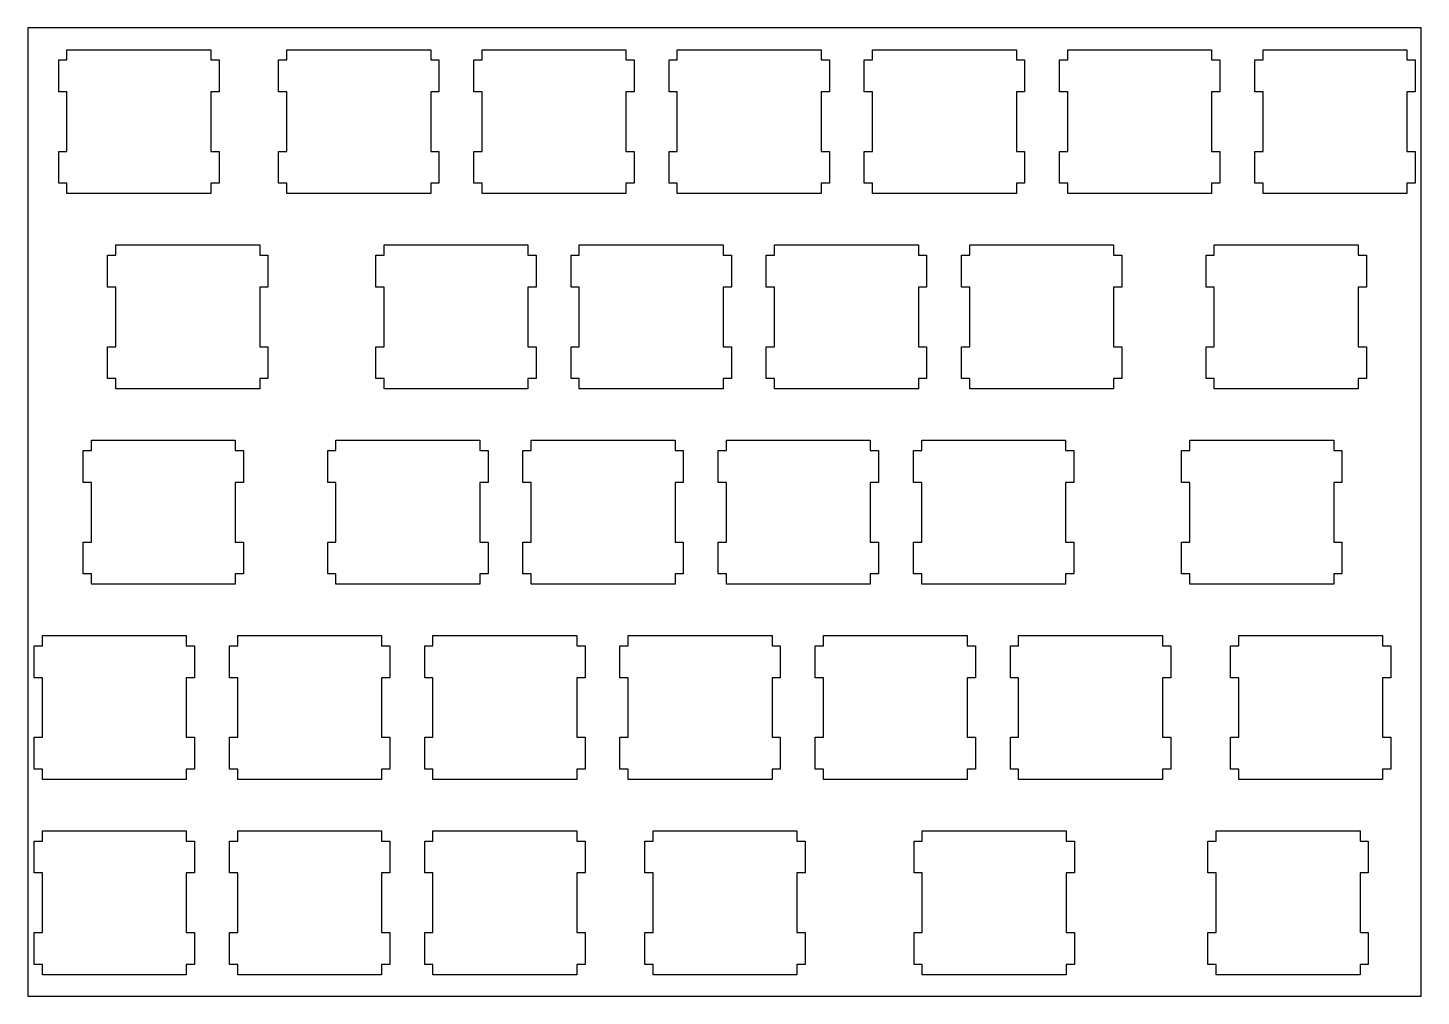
# Model space of a CAD drawing. Header units: millimetres. Extents: x 1 to 137, y 1 to 95.
import ezdxf

# ---------------------------------------------------------------- set-up
doc = ezdxf.new("R2010")
doc.units = ezdxf.units.MM
doc.layers.get('0').update_dxf_attribs({"linetype": 'CONTINUOUS'})

msp = doc.modelspace()

# ---------------------------------------------------------------- linework, layer by layer
for points in [[(136.78939, 0.53833), (136.78939, 94.73833), (1.19939, 94.73833), (1.19939, 0.53833)], [(19.0004, 78.6183), (5.00091, 78.6183), (5.00091, 79.6174), (4.20028, 79.6174), (4.20028, 82.7179), (5.00091, 82.7179), (5.00091, 88.518), (4.20028, 88.518), (4.20028, 91.6175), (5.00091, 91.6175), (5.00091, 92.6176), (19.0004, 92.6176), (19.0004, 91.6175), (19.801, 91.6175), (19.801, 88.518), (19.0004, 88.518), (19.0004, 82.7179), (19.801, 82.7179), (19.801, 79.6174), (19.0004, 79.6174)], [(26.4012, 88.518), (25.6005, 88.518), (25.6005, 91.6175), (26.4012, 91.6175), (26.4012, 92.6176), (40.4005, 92.6176), (40.4005, 91.6175), (41.2013, 91.6175), (41.2013, 88.518), (40.4005, 88.518), (40.4005, 82.7179), (41.2013, 82.7179), (41.2013, 79.6174), (40.4005, 79.6174), (40.4005, 78.6183), (26.4012, 78.6183), (26.4012, 79.6174), (25.6005, 79.6174), (25.6005, 82.7179), (26.4012, 82.7179)], [(59.4005, 88.518), (59.4005, 82.7179), (60.2013, 82.7179), (60.2013, 79.6174), (59.4005, 79.6174), (59.4005, 78.6183), (45.4012, 78.6183), (45.4012, 79.6174), (44.6004, 79.6174), (44.6004, 82.7179), (45.4012, 82.7179), (45.4012, 88.518), (44.6004, 88.518), (44.6004, 91.6175), (45.4012, 91.6175), (45.4012, 92.6176), (59.4005, 92.6176), (59.4005, 91.6175), (60.2013, 91.6175), (60.2013, 88.518)], [(63.6004, 88.518), (63.6004, 91.6175), (64.4012, 91.6175), (64.4012, 92.6176), (78.4005, 92.6176), (78.4005, 91.6175), (79.2013, 91.6175), (79.2013, 88.518), (78.4005, 88.518), (78.4005, 82.7179), (79.2013, 82.7179), (79.2013, 79.6174), (78.4005, 79.6174), (78.4005, 78.6183), (64.4012, 78.6183), (64.4012, 79.6174), (63.6004, 79.6174), (63.6004, 82.7179), (64.4012, 82.7179), (64.4012, 88.518)], [(97.4005, 79.6174), (97.4005, 78.6183), (83.4012, 78.6183), (83.4012, 79.6174), (82.6004, 79.6174), (82.6004, 82.7179), (83.4012, 82.7179), (83.4012, 88.518), (82.6004, 88.518), (82.6004, 91.6175), (83.4012, 91.6175), (83.4012, 92.6176), (97.4005, 92.6176), (97.4005, 91.6175), (98.2013, 91.6175), (98.2013, 88.518), (97.4005, 88.518), (97.4005, 82.7179), (98.2013, 82.7179), (98.2013, 79.6174)], [(117.201, 82.7179), (117.201, 79.6174), (116.401, 79.6174), (116.401, 78.6183), (102.401, 78.6183), (102.401, 79.6174), (101.6, 79.6174), (101.6, 82.7179), (102.401, 82.7179), (102.401, 88.518), (101.6, 88.518), (101.6, 91.6175), (102.401, 91.6175), (102.401, 92.6176), (116.401, 92.6176), (116.401, 91.6175), (117.201, 91.6175), (117.201, 88.518), (116.401, 88.518), (116.401, 82.7179)], [(121.401, 92.6176), (135.401, 92.6176), (135.401, 91.6175), (136.201, 91.6175), (136.201, 88.518), (135.401, 88.518), (135.401, 82.7179), (136.201, 82.7179), (136.201, 79.6174), (135.401, 79.6174), (135.401, 78.6183), (121.401, 78.6183), (121.401, 79.6174), (120.6, 79.6174), (120.6, 82.7179), (121.401, 82.7179), (121.401, 88.518), (120.6, 88.518), (120.6, 91.6175), (121.401, 91.6175)], [(9.76341, 60.6174), (8.96278, 60.6174), (8.96278, 63.7179), (9.76341, 63.7179), (9.76341, 69.518), (8.96278, 69.518), (8.96278, 72.6175), (9.76341, 72.6175), (9.76341, 73.6176), (23.7629, 73.6176), (23.7629, 72.6175), (24.5622, 72.6175), (24.5622, 69.518), (23.7629, 69.518), (23.7629, 63.7179), (24.5622, 63.7179), (24.5622, 60.6174), (23.7629, 60.6174), (23.7629, 59.6183), (9.76341, 59.6183)], [(35.8632, 69.518), (35.0625, 69.518), (35.0625, 72.6175), (35.8632, 72.6175), (35.8632, 73.6176), (49.8625, 73.6176), (49.8625, 72.6175), (50.6633, 72.6175), (50.6633, 69.518), (49.8625, 69.518), (49.8625, 63.7179), (50.6633, 63.7179), (50.6633, 60.6174), (49.8625, 60.6174), (49.8625, 59.6183), (35.8632, 59.6183), (35.8632, 60.6174), (35.0625, 60.6174), (35.0625, 63.7179), (35.8632, 63.7179)], [(69.6633, 72.6175), (69.6633, 69.518), (68.8625, 69.518), (68.8625, 63.7179), (69.6633, 63.7179), (69.6633, 60.6174), (68.8625, 60.6174), (68.8625, 59.6183), (54.8632, 59.6183), (54.8632, 60.6174), (54.0624, 60.6174), (54.0624, 63.7179), (54.8632, 63.7179), (54.8632, 69.518), (54.0624, 69.518), (54.0624, 72.6175), (54.8632, 72.6175), (54.8632, 73.6176), (68.8625, 73.6176), (68.8625, 72.6175)], [(87.8625, 63.7179), (88.6633, 63.7179), (88.6633, 60.6174), (87.8625, 60.6174), (87.8625, 59.6183), (73.8632, 59.6183), (73.8632, 60.6174), (73.0624, 60.6174), (73.0624, 63.7179), (73.8632, 63.7179), (73.8632, 69.518), (73.0624, 69.518), (73.0624, 72.6175), (73.8632, 72.6175), (73.8632, 73.6176), (87.8625, 73.6176), (87.8625, 72.6175), (88.6633, 72.6175), (88.6633, 69.518), (87.8625, 69.518)], [(107.663, 60.6174), (106.863, 60.6174), (106.863, 59.6183), (92.8632, 59.6183), (92.8632, 60.6174), (92.0624, 60.6174), (92.0624, 63.7179), (92.8632, 63.7179), (92.8632, 69.518), (92.0624, 69.518), (92.0624, 72.6175), (92.8632, 72.6175), (92.8632, 73.6176), (106.863, 73.6176), (106.863, 72.6175), (107.663, 72.6175), (107.663, 69.518), (106.863, 69.518), (106.863, 63.7179), (107.663, 63.7179)], [(131.464, 60.6174), (130.663, 60.6174), (130.663, 59.6183), (116.662, 59.6183), (116.662, 60.6174), (115.863, 60.6174), (115.863, 63.7179), (116.662, 63.7179), (116.662, 69.518), (115.863, 69.518), (115.863, 72.6175), (116.662, 72.6175), (116.662, 73.6176), (130.663, 73.6176), (130.663, 72.6175), (131.464, 72.6175), (131.464, 69.518), (130.663, 69.518), (130.663, 63.7179), (131.464, 63.7179)], [(22.1823, 50.518), (21.3817, 50.518), (21.3817, 44.7179), (22.1823, 44.7179), (22.1823, 41.6174), (21.3817, 41.6174), (21.3817, 40.6183), (7.38216, 40.6183), (7.38216, 41.6174), (6.58153, 41.6174), (6.58153, 44.7179), (7.38216, 44.7179), (7.38216, 50.518), (6.58153, 50.518), (6.58153, 53.6175), (7.38216, 53.6175), (7.38216, 54.6176), (21.3817, 54.6176), (21.3817, 53.6175), (22.1823, 53.6175)], [(45.9828, 50.518), (45.182, 50.518), (45.182, 44.7179), (45.9828, 44.7179), (45.9828, 41.6174), (45.182, 41.6174), (45.182, 40.6183), (31.1827, 40.6183), (31.1827, 41.6174), (30.3834, 41.6174), (30.3834, 44.7179), (31.1827, 44.7179), (31.1827, 50.518), (30.3834, 50.518), (30.3834, 53.6175), (31.1827, 53.6175), (31.1827, 54.6176), (45.182, 54.6176), (45.182, 53.6175), (45.9828, 53.6175)], [(49.3833, 50.518), (49.3833, 53.6175), (50.1827, 53.6175), (50.1827, 54.6176), (64.182, 54.6176), (64.182, 53.6175), (64.9828, 53.6175), (64.9828, 50.518), (64.182, 50.518), (64.182, 44.7179), (64.9828, 44.7179), (64.9828, 41.6174), (64.182, 41.6174), (64.182, 40.6183), (50.1827, 40.6183), (50.1827, 41.6174), (49.3833, 41.6174), (49.3833, 44.7179), (50.1827, 44.7179), (50.1827, 50.518)], [(83.9828, 41.6174), (83.182, 41.6174), (83.182, 40.6183), (69.1827, 40.6183), (69.1827, 41.6174), (68.3833, 41.6174), (68.3833, 44.7179), (69.1827, 44.7179), (69.1827, 50.518), (68.3833, 50.518), (68.3833, 53.6175), (69.1827, 53.6175), (69.1827, 54.6176), (83.182, 54.6176), (83.182, 53.6175), (83.9828, 53.6175), (83.9828, 50.518), (83.182, 50.518), (83.182, 44.7179), (83.9828, 44.7179)], [(88.1827, 54.6176), (102.182, 54.6176), (102.182, 53.6175), (102.983, 53.6175), (102.983, 50.518), (102.182, 50.518), (102.182, 44.7179), (102.983, 44.7179), (102.983, 41.6174), (102.182, 41.6174), (102.182, 40.6183), (88.1827, 40.6183), (88.1827, 41.6174), (87.3833, 41.6174), (87.3833, 44.7179), (88.1827, 44.7179), (88.1827, 50.518), (87.3833, 50.518), (87.3833, 53.6175), (88.1827, 53.6175)], [(113.482, 41.6174), (113.482, 44.7179), (114.282, 44.7179), (114.282, 50.518), (113.482, 50.518), (113.482, 53.6175), (114.282, 53.6175), (114.282, 54.6176), (128.282, 54.6176), (128.282, 53.6175), (129.081, 53.6175), (129.081, 50.518), (128.282, 50.518), (128.282, 44.7179), (129.081, 44.7179), (129.081, 41.6174), (128.282, 41.6174), (128.282, 40.6183), (114.282, 40.6183), (114.282, 41.6174)], [(16.6192, 25.7179), (17.4198, 25.7179), (17.4198, 22.6173), (16.6192, 22.6173), (16.6192, 21.6183), (2.61965, 21.6183), (2.61965, 22.6173), (1.82039, 22.6173), (1.82039, 25.7179), (2.61965, 25.7179), (2.61965, 31.5181), (1.82039, 31.5181), (1.82039, 34.6173), (2.61965, 34.6173), (2.61965, 35.6176), (16.6192, 35.6176), (16.6192, 34.6173), (17.4198, 34.6173), (17.4198, 31.5181), (16.6192, 31.5181)], [(36.4198, 34.6173), (36.4198, 31.5181), (35.619, 31.5181), (35.619, 25.7179), (36.4198, 25.7179), (36.4198, 22.6173), (35.619, 22.6173), (35.619, 21.6183), (21.6197, 21.6183), (21.6197, 22.6173), (20.8204, 22.6173), (20.8204, 25.7179), (21.6197, 25.7179), (21.6197, 31.5181), (20.8204, 31.5181), (20.8204, 34.6173), (21.6197, 34.6173), (21.6197, 35.6176), (35.619, 35.6176), (35.619, 34.6173)], [(55.4198, 31.5181), (54.619, 31.5181), (54.619, 25.7179), (55.4198, 25.7179), (55.4198, 22.6173), (54.619, 22.6173), (54.619, 21.6183), (40.6197, 21.6183), (40.6197, 22.6173), (39.8203, 22.6173), (39.8203, 25.7179), (40.6197, 25.7179), (40.6197, 31.5181), (39.8203, 31.5181), (39.8203, 34.6173), (40.6197, 34.6173), (40.6197, 35.6176), (54.619, 35.6176), (54.619, 34.6173), (55.4198, 34.6173)], [(73.619, 22.6173), (73.619, 21.6183), (59.6197, 21.6183), (59.6197, 22.6173), (58.8203, 22.6173), (58.8203, 25.7179), (59.6197, 25.7179), (59.6197, 31.5181), (58.8203, 31.5181), (58.8203, 34.6173), (59.6197, 34.6173), (59.6197, 35.6176), (73.619, 35.6176), (73.619, 34.6173), (74.4198, 34.6173), (74.4198, 31.5181), (73.619, 31.5181), (73.619, 25.7179), (74.4198, 25.7179), (74.4198, 22.6173)], [(92.619, 35.6176), (92.619, 34.6173), (93.4184, 34.6173), (93.4184, 31.5181), (92.619, 31.5181), (92.619, 25.7179), (93.4184, 25.7179), (93.4184, 22.6173), (92.619, 22.6173), (92.619, 21.6183), (78.6197, 21.6183), (78.6197, 22.6173), (77.8203, 22.6173), (77.8203, 25.7179), (78.6197, 25.7179), (78.6197, 31.5181), (77.8203, 31.5181), (77.8203, 34.6173), (78.6197, 34.6173), (78.6197, 35.6176)], [(96.8203, 22.6173), (96.8203, 25.7179), (97.6183, 25.7179), (97.6183, 31.5181), (96.8203, 31.5181), (96.8203, 34.6173), (97.6183, 34.6173), (97.6183, 35.6176), (111.619, 35.6176), (111.619, 34.6173), (112.418, 34.6173), (112.418, 31.5181), (111.619, 31.5181), (111.619, 25.7179), (112.418, 25.7179), (112.418, 22.6173), (111.619, 22.6173), (111.619, 21.6183), (97.6183, 21.6183), (97.6183, 22.6173)], [(133.845, 31.5181), (133.044, 31.5181), (133.044, 25.7179), (133.845, 25.7179), (133.845, 22.6173), (133.044, 22.6173), (133.044, 21.6183), (119.045, 21.6183), (119.045, 22.6173), (118.244, 22.6173), (118.244, 25.7179), (119.045, 25.7179), (119.045, 31.5181), (118.244, 31.5181), (118.244, 34.6173), (119.045, 34.6173), (119.045, 35.6176), (133.044, 35.6176), (133.044, 34.6173), (133.845, 34.6173)], [(2.61965, 3.61735), (1.82039, 3.61735), (1.82039, 6.71795), (2.61965, 6.71795), (2.61965, 12.5181), (1.82039, 12.5181), (1.82039, 15.6173), (2.61965, 15.6173), (2.61965, 16.6178), (16.6192, 16.6178), (16.6192, 15.6173), (17.4198, 15.6173), (17.4198, 12.5181), (16.6192, 12.5181), (16.6192, 6.71795), (17.4198, 6.71795), (17.4198, 3.61735), (16.6192, 3.61735), (16.6192, 2.61827), (2.61965, 2.61827)], [(21.6197, 15.6173), (21.6197, 16.6178), (35.619, 16.6178), (35.619, 15.6173), (36.4198, 15.6173), (36.4198, 12.5181), (35.619, 12.5181), (35.619, 6.71795), (36.4198, 6.71795), (36.4198, 3.61735), (35.619, 3.61735), (35.619, 2.61827), (21.6197, 2.61827), (21.6197, 3.61735), (20.8204, 3.61735), (20.8204, 6.71795), (21.6197, 6.71795), (21.6197, 12.5181), (20.8204, 12.5181), (20.8204, 15.6173)], [(40.6197, 3.61735), (39.8203, 3.61735), (39.8203, 6.71795), (40.6197, 6.71795), (40.6197, 12.5181), (39.8203, 12.5181), (39.8203, 15.6173), (40.6197, 15.6173), (40.6197, 16.6178), (54.619, 16.6178), (54.619, 15.6173), (55.4198, 15.6173), (55.4198, 12.5181), (54.619, 12.5181), (54.619, 6.71795), (55.4198, 6.71795), (55.4198, 3.61735), (54.619, 3.61735), (54.619, 2.61827), (40.6197, 2.61827)], [(76.8451, 3.61735), (76.0443, 3.61735), (76.0443, 2.61827), (62.045, 2.61827), (62.045, 3.61735), (61.2442, 3.61735), (61.2442, 6.71795), (62.045, 6.71795), (62.045, 12.5181), (61.2442, 12.5181), (61.2442, 15.6173), (62.045, 15.6173), (62.045, 16.6178), (76.0443, 16.6178), (76.0443, 15.6173), (76.8451, 15.6173), (76.8451, 12.5181), (76.0443, 12.5181), (76.0443, 6.71795), (76.8451, 6.71795)], [(88.2447, 15.6173), (88.2447, 16.6178), (102.244, 16.6178), (102.244, 15.6173), (103.045, 15.6173), (103.045, 12.5181), (102.244, 12.5181), (102.244, 6.71795), (103.045, 6.71795), (103.045, 3.61735), (102.244, 3.61735), (102.244, 2.61827), (88.2447, 2.61827), (88.2447, 3.61735), (87.4453, 3.61735), (87.4453, 6.71795), (88.2447, 6.71795), (88.2447, 12.5181), (87.4453, 12.5181), (87.4453, 15.6173)], [(116.843, 2.61827), (116.843, 3.61735), (116.044, 3.61735), (116.044, 6.71795), (116.843, 6.71795), (116.843, 12.5181), (116.044, 12.5181), (116.044, 15.6173), (116.843, 15.6173), (116.843, 16.6178), (130.844, 16.6178), (130.844, 15.6173), (131.645, 15.6173), (131.645, 12.5181), (130.844, 12.5181), (130.844, 6.71795), (131.645, 6.71795), (131.645, 3.61735), (130.844, 3.61735), (130.844, 2.61827)]]:
    msp.add_lwpolyline(points, close=True)

doc.saveas('drawing.dxf')
